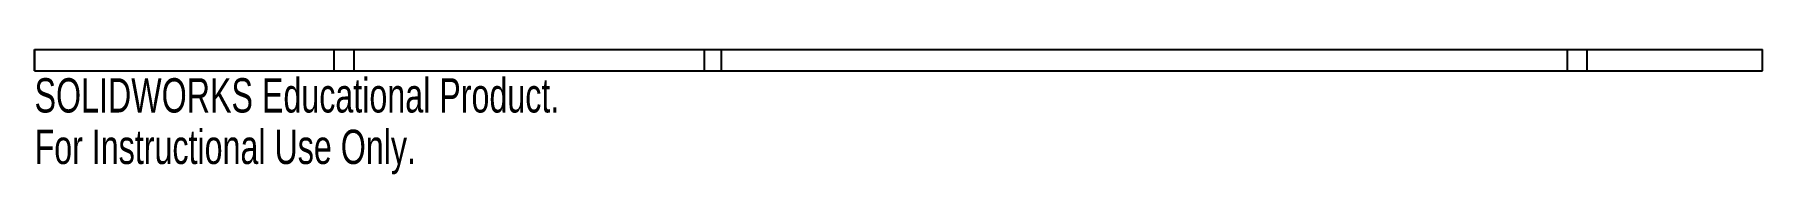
# Paper-space layout '_Front' of a CAD drawing. Header units: millimetres. Extents: x -194 to 49, y -15 to 3.
import ezdxf

# ---------------------------------------------------------------- set-up
doc = ezdxf.new("R2010")
doc.units = ezdxf.units.MM
doc.styles.add('SLDTEXTSTYLE0', font='TXT', dxfattribs={"width": 0.7})

psp = doc.layouts.new('_Front')

# ---------------------------------------------------------------- linework, layer by layer
at = {"color": 7, "linetype": 'Continuous', "lineweight": 25}
for p, q in [((-193.83, 3), (-193.83, 0)), ((-193.83, 3), (48.78, 3)), ((-193.83, 0), (-193.83, 3)), ((-193.82, 3), (-193.82, 0)), ((-151.82, 3), (-151.82, 0)), ((-148.99, 3), (-148.99, 0)), ((-99.8, 3), (-99.8, 0)), ((-97.44, 3), (-97.44, 0)), ((21.36, 3), (21.36, 0)), ((24.18, 0), (24.18, 3)), ((48.78, 0), (48.78, 3)), ((-193.83, 0), (48.78, 0))]:
    psp.add_line(p, q, dxfattribs=at)

# ---------------------------------------------------------------- texts
at = {"color": 7, "linetype": 'Continuous', "char_height": 4.8336, "attachment_point": 1, "style": 'SLDTEXTSTYLE0'}
for s, insert in [('SOLIDWORKS Educational Product.', (-193.83, -1.02)), ('For Instructional Use Only.', (-193.83, -8.27))]:
    psp.add_mtext(s, dxfattribs=dict(at, insert=insert))

doc.saveas('drawing.dxf')
